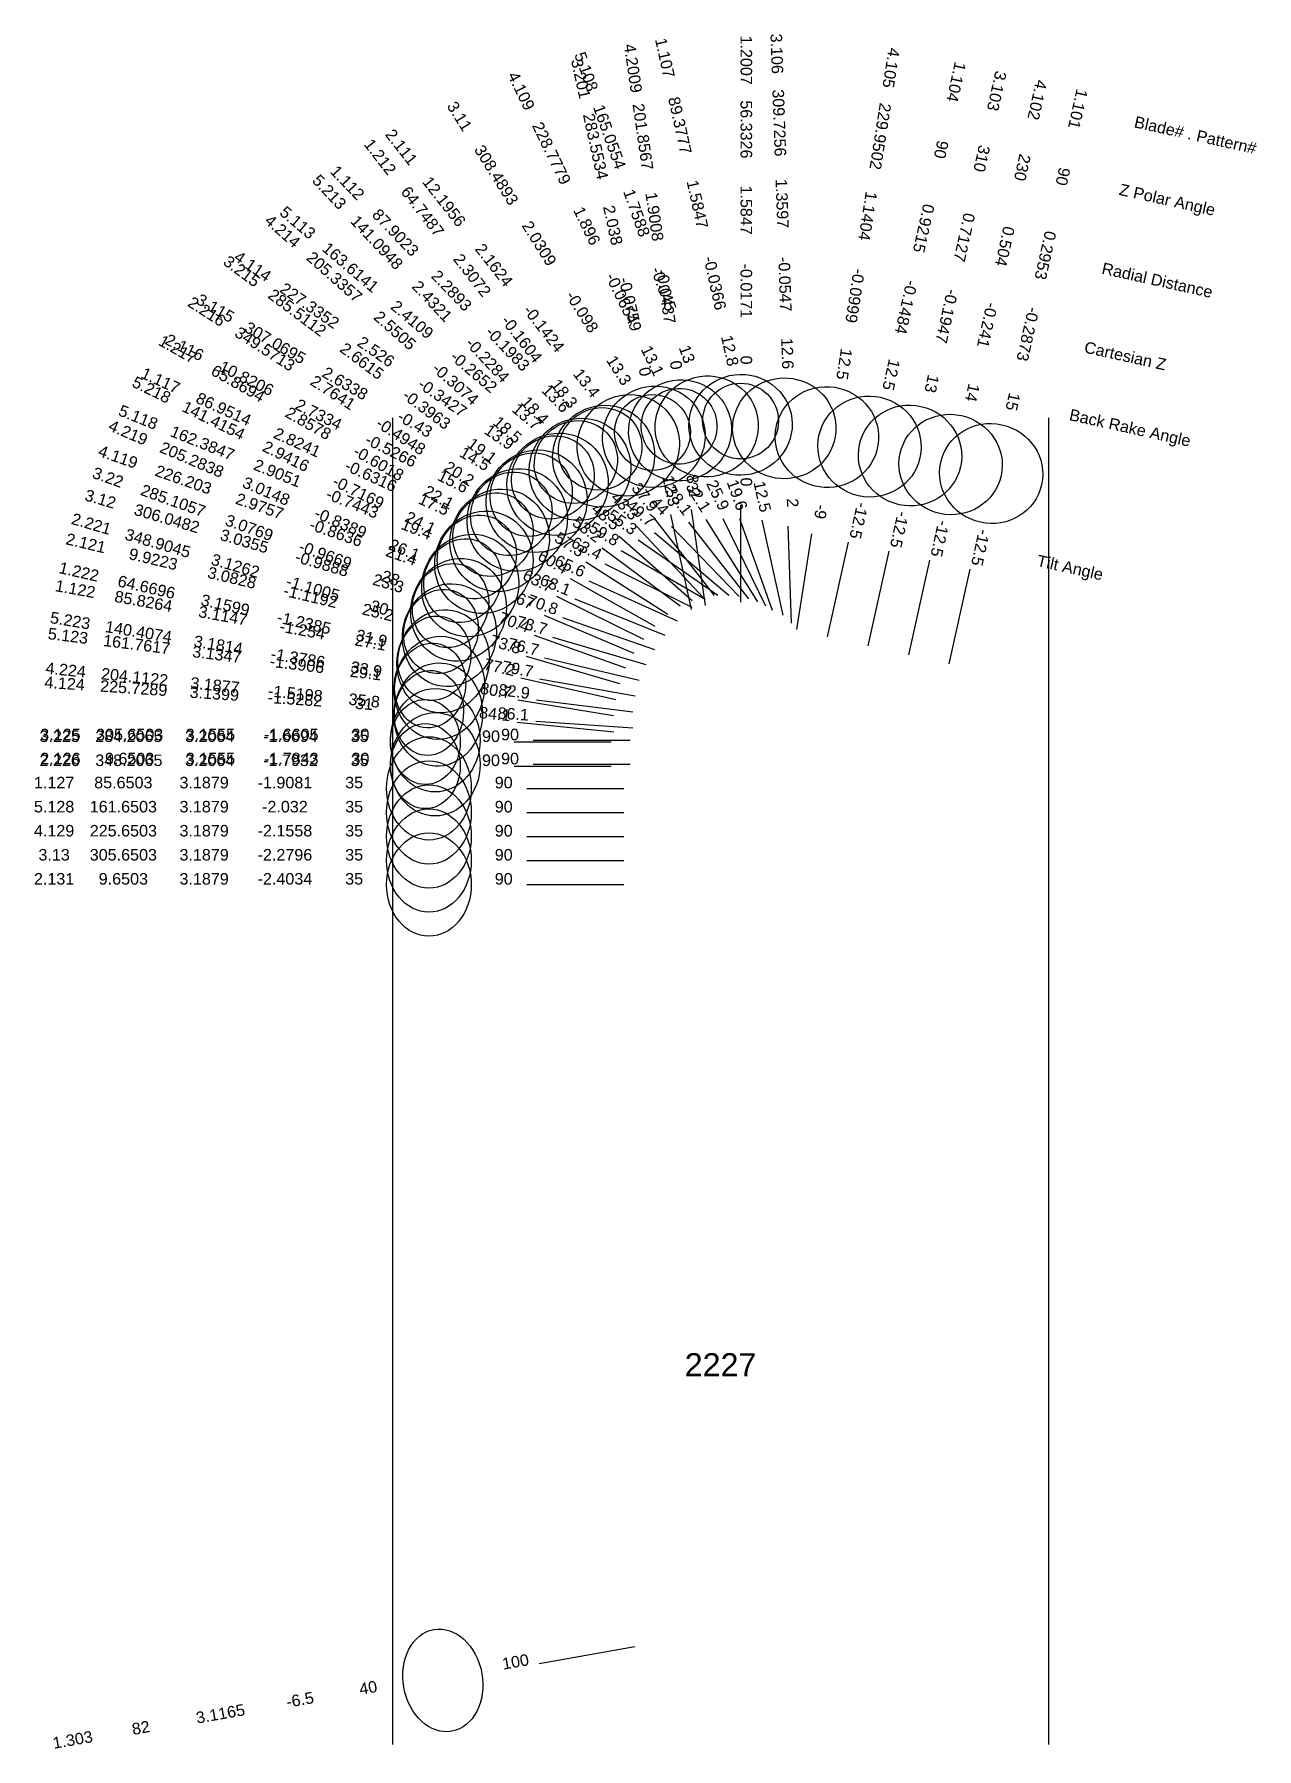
# Model space of a CAD drawing. Header units: inches. Extents: x 30.78 to 37.07, y 11.15 to 19.97.
import ezdxf
from ezdxf.enums import TextEntityAlignment as Align

# ---------------------------------------------------------------- set-up
doc = ezdxf.new("R2010")
doc.units = ezdxf.units.IN
doc.header["$MEASUREMENT"] = 0
for name, color, linetype, true_color in [('Blade_1', 30, 'Continuous', 0xff7f00), ('Blade_2', 7, 'Continuous', 0xcccc00), ('Blade_3', 7, 'Continuous', 0x00cc00), ('Blade_4', 7, 'Continuous', 0x00cccc), ('Blade_5', 7, 'Continuous', 0x0066cc)]:
    doc.layers.add(name, color=color, linetype=linetype, true_color=true_color)
doc.styles.get("Standard").update_dxf_attribs({"font": 'arial.ttf'})

msp = doc.modelspace()

# ---------------------------------------------------------------- linework, layer by layer
for p, q in [((32.625, 18), (32.625, 11.1694)), ((36, 18), (36, 11.1694))]:
    msp.add_line(p, q)
at = {"layer": 'Blade_1'}
for p, q in [((33.9731, 17.4793), (34.2801, 17.0847)), ((34.4153, 17.5504), (34.4153, 17.0504)), ((34.0603, 17.4394), (34.4075, 17.0796)), ((34.5244, 17.4719), (34.6327, 16.9837)), ((34.9695, 17.36), (34.8613, 16.8719)), ((35.5957, 17.2211), (35.4875, 16.733)), ((33.5393, 17.173), (33.9742, 16.9264)), ((33.6345, 17.1605), (34.0899, 16.9541)), ((33.2853, 16.6604), (33.7728, 16.5497)), ((33.3807, 16.6564), (33.8728, 16.5674)), ((33.3156, 16.0919), (33.8156, 16.0919)), ((33.3793, 11.5874), (33.8717, 11.6743))]:
    msp.add_line(p, q, dxfattribs=at)
for centre, major_axis, ratio in [((34.4153, 17.9634), (0.2597, 0.0576), 0.975171), ((34.4153, 17.9829), (0.195, 0), 1), ((35.0785, 17.8516), (0.2597, -0.0576), 0.976296), ((33.7107, 17.8017), (0.1914, 0.1847), 0.972046), ((33.6928, 17.8396), (0.1728, 0.1345), 0.949565), ((35.7047, 17.7127), (0.2597, -0.0576), 0.965926), ((33.1759, 17.3684), (0.1098, 0.2423), 0.95381), ((33.1422, 17.3982), (0.108, 0.1905), 0.926343), ((32.8853, 16.746), (0.0474, 0.2618), 0.889828), ((32.8401, 16.7615), (0.0485, 0.2136), 0.848617), ((32.8121, 16.0919), (0, 0.266), 0.819152), ((32.8835, 11.5), (-0.0462, 0.262), 0.766045)]:
    msp.add_ellipse(centre, major_axis=major_axis, ratio=ratio, dxfattribs=at)
at = {"layer": 'Blade_2'}
for p, q in [((34.1483, 17.4614), (34.4568, 17.068)), ((33.62, 17.2585), (34.0407, 16.9883)), ((33.7169, 17.2483), (34.1642, 17.0247)), ((33.3121, 16.772), (33.7922, 16.6323)), ((33.4071, 16.7647), (33.8937, 16.6494)), ((33.2501, 16.2068), (33.7501, 16.2068)), ((33.348, 16.2157), (33.848, 16.2157)), ((33.3156, 15.5966), (33.8156, 15.5966))]:
    msp.add_line(p, q, dxfattribs=at)
for centre, major_axis, ratio in [((33.8376, 17.8576), (0.2093, 0.1641), 0.972718), ((33.2666, 17.4734), (0.1189, 0.2379), 0.963387), ((33.2359, 17.5052), (0.1183, 0.1843), 0.938786), ((32.9172, 16.8808), (0.0613, 0.2588), 0.904696), ((32.8738, 16.8995), (0.0612, 0.2103), 0.866147), ((32.8445, 16.2157), (0, 0.266), 0.866025), ((32.7936, 16.2068), (0, 0.219), 0.819152), ((32.8121, 15.5966), (0, 0.266), 0.819152)]:
    msp.add_ellipse(centre, major_axis=major_axis, ratio=ratio, dxfattribs=at)
at = {"layer": 'Blade_3'}
for p, q in [((34.0545, 17.5016), (34.1614, 17.0132)), ((34.2365, 17.4754), (34.5021, 17.0518)), ((34.658, 17.4421), (34.6755, 16.9424)), ((33.7041, 17.3303), (34.1045, 17.0309)), ((33.8016, 17.3171), (34.2339, 17.0659)), ((35.1783, 17.3137), (35.0701, 16.8256)), ((33.3531, 16.8798), (33.824, 16.7118)), ((33.4477, 16.8697), (33.9275, 16.7292)), ((33.2501, 16.3306), (33.7501, 16.3306)), ((33.348, 16.3395), (33.848, 16.3395)), ((33.3156, 15.7204), (33.8156, 15.7204))]:
    msp.add_line(p, q, dxfattribs=at)
for centre, major_axis, ratio in [((33.9691, 17.902), (0.2254, 0.1413), 0.973366), ((34.6403, 17.9453), (0.2658, 0.0093), 0.975814), ((33.962, 17.9241), (0.1905, 0.0417), 1), ((35.2873, 17.8053), (0.2597, -0.0576), 0.97437), ((33.3662, 17.57), (0.1336, 0.23), 0.968083), ((33.3385, 17.6037), (0.1311, 0.1754), 0.94492), ((32.9645, 17.0112), (0.0748, 0.2553), 0.918549), ((32.9231, 17.0331), (0.0736, 0.2063), 0.882709), ((32.8445, 16.3395), (0, 0.266), 0.866025), ((32.7936, 16.3306), (0, 0.219), 0.819152), ((32.8121, 15.7204), (0, 0.266), 0.819152)]:
    msp.add_ellipse(centre, major_axis=major_axis, ratio=ratio, dxfattribs=at)
at = {"layer": 'Blade_4'}
for p, q in [((34.1612, 17.5283), (34.2328, 17.0334)), ((34.3241, 17.4818), (34.5428, 17.0321)), ((33.7916, 17.3904), (34.1663, 17.0593)), ((34.7809, 17.4028), (34.7027, 16.9089)), ((33.8879, 17.3706), (34.299, 17.086)), ((35.387, 17.2674), (35.2788, 16.7793)), ((33.4054, 16.9827), (33.8657, 16.7874)), ((33.4998, 16.9709), (33.972, 16.8065)), ((33.2664, 16.4335), (33.7638, 16.3825)), ((33.3624, 16.4377), (33.8613, 16.4038)), ((33.3156, 15.8442), (33.8156, 15.8442))]:
    msp.add_line(p, q, dxfattribs=at)
for centre, major_axis, ratio in [((34.104, 17.9346), (0.2392, 0.1163), 0.973979), ((34.0992, 17.9563), (0.193, 0.0279), 1), ((34.8596, 17.9001), (0.2627, -0.0416), 0.97621), ((35.496, 17.759), (0.2597, -0.0576), 0.970296), ((33.474, 17.6573), (0.1514, 0.2187), 0.970673), ((33.4495, 17.6926), (0.145, 0.1641), 0.948224), ((33.0243, 17.1364), (0.0875, 0.2512), 0.931368), ((32.9852, 17.1611), (0.0856, 0.2016), 0.898279), ((32.8601, 16.4718), (0.018, 0.2654), 0.85713), ((32.8123, 16.4802), (0.0224, 0.2179), 0.810738), ((32.8121, 15.8442), (0, 0.266), 0.819152)]:
    msp.add_ellipse(centre, major_axis=major_axis, ratio=ratio, dxfattribs=at)
at = {"layer": 'Blade_5'}
for p, q in [((34.4102, 17.4807), (34.578, 17.0097)), ((33.8808, 17.4392), (34.2235, 17.0751)), ((33.9732, 17.4092), (34.3546, 17.0859)), ((33.4676, 17.0807), (33.9158, 16.8591)), ((33.562, 17.0679), (34.0259, 16.8813)), ((33.269, 16.5473), (33.7624, 16.4662)), ((33.3649, 16.5472), (33.8611, 16.4854)), ((33.3156, 15.968), (33.8156, 15.968))]:
    msp.add_line(p, q, dxfattribs=at)
for centre, major_axis, ratio in [((34.2412, 17.955), (0.2506, 0.0893), 0.974544), ((33.5891, 17.7348), (0.172, 0.2029), 0.97136), ((33.5679, 17.7716), (0.1595, 0.1501), 0.948895), ((33.0949, 17.2557), (0.0992, 0.2468), 0.943129), ((33.0584, 17.2831), (0.0971, 0.1963), 0.912832), ((32.8653, 16.6094), (0.0329, 0.264), 0.873967), ((32.8186, 16.6214), (0.0355, 0.2161), 0.83014), ((32.8121, 15.968), (0, 0.266), 0.819152)]:
    msp.add_ellipse(centre, major_axis=major_axis, ratio=ratio, dxfattribs=at)

# ---------------------------------------------------------------- texts
for s, height, p in [('Blade# . Pattern#', 0.059375, (36.4428, 19.5244)), ('Z Polar Angle', 0.059375, (36.3657, 19.1766)), ('Radial Distance', 0.059375, (36.2758, 18.7708)), ('Cartesian Z', 0.059375, (36.1858, 18.365)), ('Back Rake Angle', 0.059375, (36.1087, 18.0172)), ('Tilt Angle', 0.05937, (35.9421, 17.266))]:
    msp.add_text(s, height=height, rotation=347.5).set_placement(p, align=Align.MIDDLE_LEFT)
msp.add_text('2227', height=0.11875).set_placement((34.3125, 13.125), align=Align.MIDDLE_CENTER)
at = {"layer": 'Blade_1'}
for s, height, rotation, p in [('1.107', 0.05937, 282.51436, (33.9974, 19.8461)), ('1.2007', 0.05937, 270, (34.4153, 19.8404)), ('1.104', 0.05937, 257.5, (35.4959, 19.7344)), ('1.101', 0.05937, 257.5, (36.1221, 19.5955)), ('89.3777', 0.05937, 282.51436, (34.0746, 19.4983)), ('56.3326', 0.05937, 270, (34.4153, 19.4841)), ('1.212', 0.05937, 307.88272, (32.5375, 19.3246)), ('90', 0.05937, 257.5, (35.4188, 19.3866)), ('1.112', 0.05937, 313.98012, (32.3715, 19.1894)), ('90', 0.05937, 257.5, (36.045, 19.2477)), ('64.7487', 0.05937, 307.88272, (32.7562, 19.0434)), ('1.5847', 0.05937, 282.51436, (34.1647, 19.0925)), ('1.5847', 0.05937, 270, (34.4153, 19.0685)), ('87.9023', 0.05937, 313.98012, (32.6189, 18.9331)), ('0.9215', 0.05937, 257.5, (35.3288, 18.9808)), ('0.2953', 0.05937, 257.5, (35.955, 18.8419)), ('2.3072', 0.05937, 307.88272, (33.0114, 18.7154)), ('-0.0366', 0.05937, 282.51436, (34.2547, 18.6868)), ('2.2893', 0.05937, 313.98012, (32.9075, 18.634)), ('-0.0171', 0.05937, 270, (34.4153, 18.6529)), ('-0.1484', 0.05937, 257.5, (35.2389, 18.575)), ('-0.2873', 0.05937, 257.5, (35.8651, 18.4361)), ('-0.1983', 0.05937, 313.98012, (33.1961, 18.3349)), ('-0.1604', 0.05937, 307.88272, (33.2666, 18.3874)), ('1.217', 0.05937, 330.44402, (31.5055, 18.3263)), ('12.8', 0.05937, 282.51436, (34.3319, 18.339)), ('65.8694', 0.05937, 330.44402, (31.8154, 18.1506)), ('0', 0.0594, 270, (34.4153, 18.2966)), ('12.5', 0.05937, 257.5, (35.1618, 18.2272)), ('1.117', 0.05937, 335.61644, (31.4194, 18.1646)), ('18.3', 0.05937, 307.88272, (33.4854, 18.1062)), ('86.9514', 0.05937, 335.61644, (31.7439, 18.0175)), ('13.6', 0.05937, 313.98012, (33.4435, 18.0786)), ('15', 0.05937, 257.5, (35.788, 18.0883)), ('2.8578', 0.05937, 330.44402, (32.177, 17.9455)), ('2.8241', 0.05937, 335.61644, (32.1224, 17.8459)), ('-0.6018', 0.05937, 330.44402, (32.5385, 17.7405)), ('-0.6316', 0.05937, 335.61644, (32.501, 17.6743)), ('37.9', 0.05937, 307.88272, (33.9002, 17.573)), ('0', 0.0594, 270, (34.4153, 17.6691)), ('12.5', 0.05937, 282.51436, (34.4987, 17.5878)), ('17.5', 0.05937, 335.61644, (32.8255, 17.5272)), ('22.1', 0.05937, 330.44402, (32.8484, 17.5648)), ('44', 0.05937, 313.98012, (33.9779, 17.5248)), ('-12.5', 0.05937, 257.5, (34.9952, 17.476)), ('-12.5', 0.05937, 257.5, (35.6214, 17.3371)), ('60.4', 0.05937, 330.44402, (33.436, 17.2316)), ('1.222', 0.05937, 347.20657, (31.0053, 17.1781)), ('65.6', 0.05937, 335.61644, (33.5263, 17.2096)), ('1.122', 0.05937, 349.74584, (30.9876, 17.0893)), ('64.6696', 0.05937, 347.20657, (31.3527, 17.0992)), ('85.8264', 0.05937, 349.74584, (31.3382, 17.0259)), ('3.1599', 0.05937, 347.20657, (31.758, 17.0072)), ('3.1147', 0.05937, 349.74584, (31.7471, 16.9519)), ('-1.2385', 0.05937, 347.20657, (32.1633, 16.9152)), ('-1.254', 0.05937, 349.74584, (32.1561, 16.8779)), ('27.1', 0.05937, 349.74584, (32.5067, 16.8145)), ('31.9', 0.05937, 347.20657, (32.5107, 16.8363)), ('77.2', 0.05937, 347.20657, (33.1695, 16.6867)), ('79.7', 0.05937, 349.74584, (33.2639, 16.6775)), ('1.127', 0.05937, 359.99999, (30.8836, 16.0919)), ('85.6503', 0.05937, 359.99999, (31.2398, 16.0919)), ('3.1879', 0.05937, 359.99999, (31.6555, 16.0919)), ('-1.9081', 0.05937, 359.99999, (32.0711, 16.0919)), ('35', 0.05937, 359.99999, (32.4273, 16.0919)), ('90', 0.05937, 359.99999, (33.1968, 16.0919)), ('100', 0.05937, 9.99999, (33.2624, 11.5668)), ('40', 0.05937, 9.99999, (32.5046, 11.4332)), ('-6.5', 0.05937, 9.99999, (32.1537, 11.3713)), ('3.1165', 0.05937, 9.99999, (31.7444, 11.2992)), ('1.303', 0.05937, 9.99999, (30.9843, 11.1651)), ('82', 0.05937, 9.99999, (31.3351, 11.227))]:
    msp.add_text(s, height=height, rotation=rotation, dxfattribs=at).set_placement(p, align=Align.CENTER)
at = {"layer": 'Blade_2'}
for s, rotation, p in [('2.111', 308.10432, (32.6475, 19.3751)), ('12.1956', 308.10432, (32.8674, 19.0948)), ('2.1624', 308.10432, (33.1238, 18.7677)), ('2.216', 327.2897, (31.6528, 18.5219)), ('-0.1424', 308.10432, (33.3803, 18.4407)), ('349.5713', 327.2897, (31.9525, 18.3294)), ('2.116', 333.4384, (31.5416, 18.3357)), ('10.8206', 333.4384, (31.8603, 18.1764)), ('2.7641', 327.2897, (32.3022, 18.1048)), ('13.4', 308.10432, (33.6002, 18.1604)), ('2.7334', 333.4384, (32.232, 17.9906)), ('-0.4948', 327.2897, (32.652, 17.8802)), ('-0.5266', 333.4384, (32.6038, 17.8047)), ('20.2', 327.2897, (32.9517, 17.6877)), ('15.6', 333.4384, (32.9225, 17.6454)), ('38.1', 308.10432, (34.075, 17.5548)), ('2.221', 343.78056, (31.0672, 17.425)), ('2.121', 346.67048, (31.0406, 17.3254)), ('348.9045', 343.78056, (31.4092, 17.3255)), ('57.3', 327.2897, (33.5201, 17.3227)), ('9.9223', 346.67048, (31.3873, 17.2433)), ('3.1262', 343.78056, (31.8083, 17.2094)), ('63.4', 333.4384, (33.6107, 17.3014)), ('3.0828', 346.67048, (31.7917, 17.1475)), ('-1.1192', 346.67048, (32.1962, 17.0516)), ('-1.1005', 343.78056, (32.2074, 17.0933)), ('25.2', 346.67048, (32.5428, 16.9695)), ('30', 343.78056, (32.5495, 16.9938)), ('73.8', 343.78056, (33.1981, 16.8052)), ('76.7', 346.67048, (33.2916, 16.7921)), ('2.226', 359.99999, (30.9121, 16.2068)), ('2.126', 359.99999, (30.916, 16.2157)), ('348.2065', 359.99999, (31.2683, 16.2068)), ('9.6503', 359.99999, (31.2722, 16.2157)), ('3.2064', 359.99999, (31.684, 16.2068)), ('3.1555', 359.99999, (31.6879, 16.2157)), ('-1.7932', 359.99999, (32.0996, 16.2068)), ('-1.7843', 359.99999, (32.1035, 16.2157)), ('35', 359.99999, (32.4558, 16.2068)), ('30', 359.99999, (32.4597, 16.2157)), ('90', 359.99999, (33.1313, 16.2068)), ('90', 359.99999, (33.2292, 16.2157)), ('2.131', 359.99999, (30.8836, 15.5966)), ('9.6503', 359.99999, (31.2398, 15.5966)), ('3.1879', 359.99999, (31.6555, 15.5966)), ('-2.4034', 359.99999, (32.0711, 15.5966)), ('35', 359.99999, (32.4273, 15.5966)), ('90', 359.99999, (33.1968, 15.5966))]:
    msp.add_text(s, height=0.05937, rotation=rotation, dxfattribs=at).set_placement(p, align=Align.CENTER)
at = {"layer": 'Blade_3'}
for s, height, rotation, p in [('3.106', 0.05937, 272.01051, (34.5726, 19.8726)), ('3.201', 0.05937, 282.35, (33.5647, 19.7386)), ('3.103', 0.05937, 257.5, (35.7047, 19.6881)), ('309.7256', 0.05937, 272.01051, (34.5851, 19.5166)), ('3.11', 0.05937, 302.0843, (32.9447, 19.536)), ('283.5534', 0.05937, 282.35, (33.6409, 19.3906)), ('308.4893', 0.05937, 302.0843, (33.134, 19.2341)), ('310', 0.05937, 257.5, (35.6276, 19.3403)), ('1.3597', 0.05937, 272.01051, (34.5997, 19.1012)), ('2.038', 0.05937, 282.35, (33.7298, 18.9846)), ('2.0309', 0.05937, 302.0843, (33.3547, 18.882)), ('0.7127', 0.05937, 257.5, (35.5376, 18.9345)), ('3.215', 0.05937, 323.2143, (31.8316, 18.7304)), ('-0.0547', 0.05937, 272.01051, (34.6143, 18.6858)), ('-0.0759', 0.05937, 282.35, (33.8187, 18.5786)), ('3.115', 0.05937, 329.84549, (31.6987, 18.5387)), ('285.5112', 0.05937, 323.2143, (32.1169, 18.5171)), ('-0.098', 0.05937, 302.0843, (33.5755, 18.5298)), ('-0.1947', 0.05937, 257.5, (35.4477, 18.5287)), ('307.0695', 0.05937, 329.84549, (32.0067, 18.3598)), ('2.6615', 0.05937, 323.2143, (32.4498, 18.2682)), ('12.6', 0.05937, 272.01051, (34.6268, 18.3298)), ('13.3', 0.05937, 302.0843, (33.7647, 18.228)), ('2.6338', 0.05937, 329.84549, (32.3661, 18.151)), ('0', 0.0594, 282.35, (33.8949, 18.2306)), ('13', 0.05937, 257.5, (35.3706, 18.1809)), ('-0.3963', 0.05937, 323.2143, (32.7827, 18.0193)), ('-0.43', 0.05937, 329.84549, (32.7255, 17.9422)), ('14.5', 0.05937, 329.84549, (33.0335, 17.7633)), ('19.1', 0.05937, 323.2143, (33.068, 17.806)), ('3.22', 0.05937, 340.37261, (31.1509, 17.6651)), ('285.1057', 0.05937, 340.37261, (31.4865, 17.5454)), ('12.3', 0.05937, 282.35, (34.0291, 17.6176)), ('32.1', 0.05937, 302.0843, (34.1735, 17.576)), ('3.12', 0.05937, 343.67717, (31.1137, 17.5532)), ('2', 0.0594, 272.01051, (34.6538, 17.5608)), ('306.0482', 0.05937, 343.67717, (31.4556, 17.4531)), ('3.0769', 0.05937, 340.37261, (31.8779, 17.4058)), ('53.2', 0.05937, 323.2143, (33.609, 17.4014)), ('-12.5', 0.05937, 257.5, (35.204, 17.4297)), ('3.0355', 0.05937, 343.67717, (31.8545, 17.3363)), ('59.8', 0.05937, 329.84549, (33.6989, 17.3767)), ('-0.9888', 0.05937, 343.67717, (32.2534, 17.2195)), ('-0.9669', 0.05937, 340.37261, (32.2694, 17.2662)), ('28', 0.05937, 340.37261, (32.605, 17.1465)), ('23.3', 0.05937, 343.67717, (32.5952, 17.1193)), ('70.4', 0.05937, 340.37261, (33.2412, 16.9196)), ('73.7', 0.05937, 343.67717, (33.3337, 16.9031)), ('3.225', 0.05937, 359.99999, (30.9121, 16.3306)), ('3.125', 0.05937, 359.99999, (30.916, 16.3395)), ('284.2065', 0.05937, 359.99999, (31.2683, 16.3306)), ('305.6503', 0.05937, 359.99999, (31.2722, 16.3395)), ('3.2064', 0.05937, 359.99999, (31.684, 16.3306)), ('3.1555', 0.05937, 359.99999, (31.6879, 16.3395)), ('-1.6694', 0.05937, 359.99999, (32.0996, 16.3306)), ('-1.6605', 0.05937, 359.99999, (32.1035, 16.3395)), ('35', 0.05937, 359.99999, (32.4558, 16.3306)), ('30', 0.05937, 359.99999, (32.4597, 16.3395)), ('90', 0.05937, 359.99999, (33.1313, 16.3306)), ('90', 0.05937, 359.99999, (33.2292, 16.3395)), ('3.13', 0.05937, 359.99999, (30.8836, 15.7204)), ('305.6503', 0.05937, 359.99999, (31.2398, 15.7204)), ('3.1879', 0.05937, 359.99999, (31.6555, 15.7204)), ('-2.2796', 0.05937, 359.99999, (32.0711, 15.7204)), ('35', 0.05937, 359.99999, (32.4273, 15.7204)), ('90', 0.05937, 359.99999, (33.1968, 15.7204))]:
    msp.add_text(s, height=height, rotation=rotation, dxfattribs=at).set_placement(p, align=Align.CENTER)
at = {"layer": 'Blade_4'}
for s, height, rotation, p in [('4.2009', 0.05937, 278.24, (33.833, 19.7946)), ('4.105', 0.05937, 261.00489, (35.1611, 19.8049)), ('4.109', 0.05937, 295.92815, (33.2608, 19.669)), ('4.102', 0.05937, 257.5, (35.9134, 19.6418)), ('201.8567', 0.05937, 278.24, (33.884, 19.4421)), ('229.9502', 0.05937, 261.00489, (35.1054, 19.453)), ('228.7779', 0.05937, 295.92815, (33.4165, 19.3486)), ('230', 0.05937, 257.5, (35.8363, 19.294)), ('1.9008', 0.05937, 278.24, (33.9436, 19.0307)), ('1.1404', 0.05937, 261.00489, (35.0404, 19.0425)), ('1.896', 0.05937, 295.92815, (33.5983, 18.9748)), ('4.214', 0.05937, 318.54157, (32.0394, 18.9383)), ('0.504', 0.05937, 257.5, (35.7463, 18.8882)), ('4.114', 0.05937, 325.29523, (31.8886, 18.7553)), ('205.3357', 0.05937, 318.54157, (32.3064, 18.7024)), ('-0.0654', 0.05937, 295.92815, (33.78, 18.601)), ('-0.0437', 0.05937, 278.24, (34.0032, 18.6194)), ('-0.0999', 0.05937, 261.00489, (34.9755, 18.632)), ('227.3352', 0.05937, 325.29523, (32.1815, 18.5525)), ('2.5505', 0.05937, 318.54157, (32.6179, 18.4273)), ('-0.241', 0.05937, 257.5, (35.6564, 18.4824)), ('2.526', 0.05937, 325.29523, (32.5231, 18.3158)), ('13.1', 0.05937, 295.92815, (33.9358, 18.2806)), ('0', 0.0594, 278.24, (34.0542, 18.2668)), ('12.5', 0.05937, 261.00489, (34.9198, 18.2801)), ('-0.3427', 0.05937, 325.29523, (32.8648, 18.0792)), ('-0.3074', 0.05937, 318.54157, (32.9294, 18.1521)), ('14', 0.05937, 257.5, (35.5793, 18.1346)), ('4.219', 0.05937, 337.00237, (31.2532, 17.8962)), ('13.9', 0.05937, 325.29523, (33.1577, 17.8764)), ('18.5', 0.05937, 318.54157, (33.1964, 17.9162)), ('4.119', 0.05937, 340.80481, (31.203, 17.7705)), ('205.2838', 0.05937, 337.00237, (31.5812, 17.757)), ('226.203', 0.05937, 340.80481, (31.5395, 17.6533)), ('3.0148', 0.05937, 337.00237, (31.9638, 17.5946)), ('8.2', 0.05937, 278.24, (34.1442, 17.6458)), ('25.9', 0.05937, 295.92815, (34.2722, 17.5886)), ('2.9757', 0.05937, 340.80481, (31.932, 17.5167)), ('-0.8389', 0.05937, 337.00237, (32.3463, 17.4322)), ('48.5', 0.05937, 318.54157, (33.7026, 17.469)), ('55.3', 0.05937, 325.29523, (33.7903, 17.4382)), ('-9', 0.05937, 261.00489, (34.7994, 17.5201)), ('-0.8636', 0.05937, 340.80481, (32.3245, 17.38)), ('-12.5', 0.05937, 257.5, (35.4127, 17.3834)), ('21.4', 0.05937, 340.80481, (32.6609, 17.2629)), ('26.1', 0.05937, 337.00237, (32.6743, 17.2931)), ('67', 0.05937, 337.00237, (33.2961, 17.0291)), ('70.8', 0.05937, 340.80481, (33.3877, 17.0099)), ('4.224', 0.05937, 354.13476, (30.9406, 16.6725)), ('204.1122', 0.05937, 354.13476, (31.295, 16.6361)), ('4.124', 0.05937, 356.1132, (30.936, 16.6025)), ('225.7289', 0.05937, 356.1132, (31.2915, 16.5784)), ('3.1399', 0.05937, 356.1132, (31.7061, 16.5502)), ('3.1877', 0.05937, 354.13476, (31.7085, 16.5936)), ('-1.5198', 0.05937, 354.13476, (32.1219, 16.5511)), ('-1.5282', 0.05937, 356.1132, (32.1208, 16.522)), ('35.8', 0.05937, 354.13476, (32.4763, 16.5147)), ('31', 0.05937, 356.1132, (32.4762, 16.4979)), ('84.1', 0.05937, 354.13476, (33.1483, 16.4457)), ('86.1', 0.05937, 356.1132, (33.244, 16.4457)), ('4.129', 0.05937, 359.99999, (30.8836, 15.8442)), ('225.6503', 0.05937, 359.99999, (31.2398, 15.8442)), ('3.1879', 0.05937, 359.99999, (31.6555, 15.8442)), ('-2.1558', 0.05937, 359.99999, (32.0711, 15.8442)), ('35', 0.05937, 359.99999, (32.4273, 15.8442)), ('90', 0.05937, 359.99999, (33.1968, 15.8442))]:
    msp.add_text(s, height=height, rotation=rotation, dxfattribs=at).set_placement(p, align=Align.CENTER)
at = {"layer": 'Blade_5'}
for s, rotation, p in [('5.108', 289.61267, (33.5939, 19.7716)), ('165.0554', 289.61267, (33.7135, 19.436)), ('5.213', 313.26628, (32.2783, 19.1417)), ('1.7588', 289.61267, (33.853, 19.0445)), ('5.113', 319.71344, (32.118, 18.9818)), ('141.0948', 313.26628, (32.5225, 18.8823)), ('163.6141', 319.71344, (32.3897, 18.7514)), ('-0.045', 289.61267, (33.9925, 18.653)), ('2.4321', 313.26628, (32.8074, 18.5796)), ('2.4109', 319.71344, (32.7068, 18.4827)), ('-0.2284', 313.26628, (33.0922, 18.277)), ('13', 289.61267, (34.112, 18.3174)), ('-0.2652', 319.71344, (33.0238, 18.2139)), ('5.218', 333.68337, (31.3719, 18.1172)), ('18.4', 313.26628, (33.3364, 18.0175)), ('5.118', 338.09472, (31.3056, 17.9752)), ('141.4154', 333.68337, (31.6912, 17.9593)), ('13.7', 319.71344, (33.2956, 17.9836)), ('162.3847', 338.09472, (31.6362, 17.8423)), ('2.9416', 333.68337, (32.0638, 17.775)), ('2.9051', 338.09472, (32.0218, 17.6872)), ('-0.7169', 333.68337, (32.4363, 17.5908)), ('19.6', 289.61267, (34.3703, 17.5926)), ('-0.7443', 338.09472, (32.4074, 17.5321)), ('43.3', 313.26628, (33.7994, 17.5257)), ('49.7', 319.71344, (33.8826, 17.486)), ('19.4', 338.09472, (32.7379, 17.3992)), ('24.1', 333.68337, (32.7556, 17.4328)), ('63.7', 333.68337, (33.3611, 17.1334)), ('68.1', 338.09472, (33.4519, 17.1122)), ('5.223', 350.6631, (30.962, 16.9266)), ('140.4074', 350.6631, (31.3135, 16.8689)), ('5.123', 352.90189, (30.9516, 16.8477)), ('161.7617', 352.90189, (31.3051, 16.8037)), ('3.1814', 350.6631, (31.7237, 16.8014)), ('3.1347', 352.90189, (31.7175, 16.7523)), ('-1.3906', 352.90189, (32.13, 16.701)), ('-1.3786', 350.6631, (32.1338, 16.734)), ('29.1', 352.90189, (32.4835, 16.6569)), ('33.9', 350.6631, (32.4853, 16.6762)), ('80.7', 350.6631, (33.1519, 16.5666)), ('82.9', 352.90189, (33.2471, 16.5619)), ('5.128', 359.99999, (30.8836, 15.968)), ('161.6503', 359.99999, (31.2398, 15.968)), ('3.1879', 359.99999, (31.6555, 15.968)), ('-2.032', 359.99999, (32.0711, 15.968)), ('35', 359.99999, (32.4273, 15.968)), ('90', 359.99999, (33.1968, 15.968))]:
    msp.add_text(s, height=0.05937, rotation=rotation, dxfattribs=at).set_placement(p, align=Align.CENTER)

doc.saveas('drawing.dxf')
